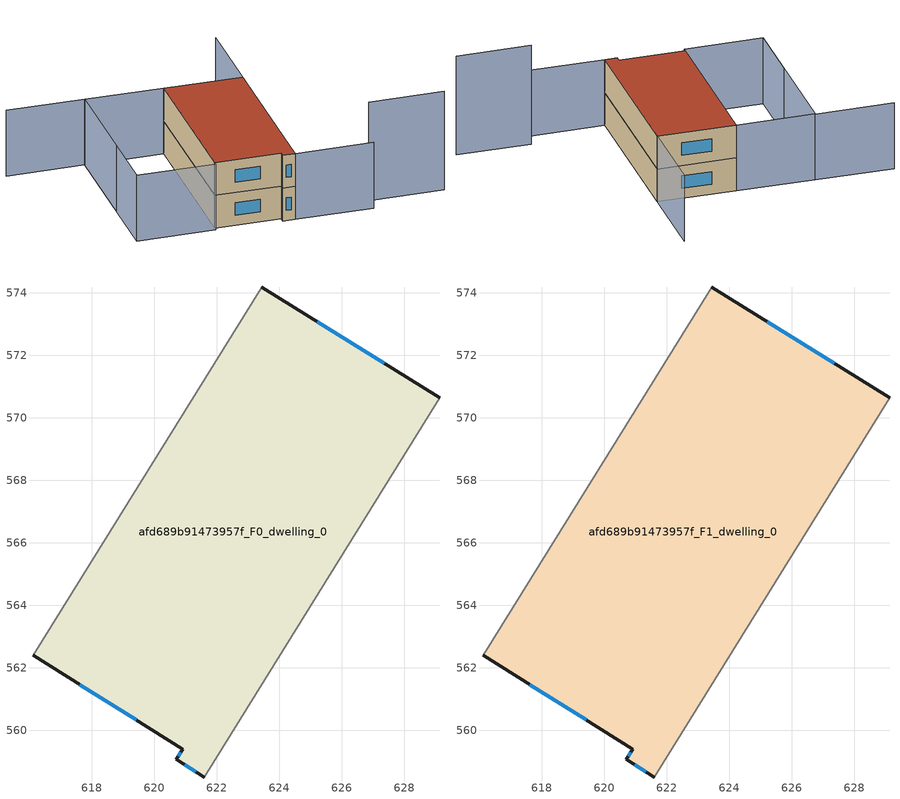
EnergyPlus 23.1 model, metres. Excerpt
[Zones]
afd689b91473957f_F0_dwelling_0
 floor ground (EU_floor_Construction): 629.13,570.65 621.6,558.51 620.7,559.07 620.91,559.4 616.12,562.4 623.44,574.19 z0
 wall outside (EU_wall_Construction): 629.13,570.65 623.44,574.19 / 616.12,562.4 620.91,559.4 620.7,559.07 621.6,558.51 z0:3
 wall adiabatic (EU_wall_Construction): 623.44,574.19 616.12,562.4 / 621.6,558.51 629.13,570.65 z0:3
 window (EU_Window_Construction): 627.36,571.75 625.22,573.09 / 620.98,558.9 621.32,558.68 / 620.84,559.3 620.76,559.17 / 617.61,561.47 619.42,560.34 z0.93:2.07
afd689b91473957f_F1_dwelling_0
 floor to afd689b91473957f_F0_dwelling_0 (EU_floor_Construction): 629.13,570.65 621.6,558.51 620.7,559.07 620.91,559.4 616.12,562.4 623.44,574.19 z3
 wall outside (EU_wall_Construction): 629.13,570.65 623.44,574.19 / 616.12,562.4 620.91,559.4 620.7,559.07 621.6,558.51 z3:6
 wall adiabatic (EU_wall_Construction): 623.44,574.19 616.12,562.4 / 621.6,558.51 629.13,570.65 z3:6
 window (EU_Window_Construction): 627.36,571.75 625.22,573.09 / 620.98,558.9 621.32,558.68 / 620.84,559.3 620.76,559.17 / 617.61,561.47 619.42,560.34 z3.93:5.07
 roof outside (EU_roof_Construction): 621.6,558.51 629.13,570.65 623.44,574.19 616.12,562.4 620.91,559.4 620.7,559.07 z6
shading: 612.08,581.31 617.78,577.78 / 617.78,577.78 610.28,565.7 / 627.28,554.95 621.58,558.49 / 621.58,558.49 632.99,576.86 / 623.46,574.22 615.96,562.14 / 615.96,562.14 610.26,565.68 / 610.26,565.68 617.76,577.75 / 617.76,577.75 623.46,574.22 z0:6; 633.46,552.78 628.03,556.16 z0:9
[Building]
EU S2 Campaign: North Axis=0; Terrain=City; Solar Distribution=FullExterior
[Site:Location]
Montreal-Trudeau.Intl.AP: Latitude=45.4667; Longitude=-73.75; Time Zone=-5; Elevation=36
[SizingPeriod:WeatherFileDays]
AnnualSizingPeriod: Begin Month=1; Begin Day of Month=1; End Month=12; End Day of Month=31; Day of Week for Start Day=Monday; Use Weather File Daylight Saving Period=No; Use Weather File Rain and Snow Indicators=No
[MATERIAL]
EU_InternalMass_Material: Roughness=MediumRough; Thickness=0.1; Conductivity=1; Density=1800; Specific Heat=900; Thermal Absorptance=0.9; Solar Absorptance=0.7; Visible Absorptance=0.7
[MATERIAL:NOMASS] Roughness=MediumRough; Thermal Absorptance=0.9; Solar Absorptance=0.7; Visible Absorptance=0.7
Name | Thermal Resistance
EU_wall_NoMass; EU_floor_NoMass | 1.51479
EU_roof_NoMass | 2.84114
[WINDOWMATERIAL:SIMPLEGLAZINGSYSTEM]
EU_Window_SimpleGlazing: UFactor=3.53504; Solar Heat Gain Coefficient=0.8; Visible Transmittance=0.8
[CONSTRUCTION]
EU_wall_Construction: EU_wall_NoMass
EU_roof_Construction: EU_roof_NoMass
EU_floor_Construction: EU_floor_NoMass
EU_Window_Construction: EU_Window_SimpleGlazing
EU_InternalMass_Construction: EU_InternalMass_Material
[ZONE] Type=1; Multiplier=1; Ceiling Height=autocalculate; Floor Area=autocalculate; Part of Total Floor Area=Yes
Name | Volume
afd689b91473957f_F0_dwelling_0 | 280.602
afd689b91473957f_F1_dwelling_0 | 280.601
[INTERNALMASS] Construction=EU_InternalMass_Construction; Surface Area=93.5338
Name | Zone or ZoneList
afd689b91473957f_F0_dwelling_0_EU_InternalMass | afd689b91473957f_F0_dwelling_0
afd689b91473957f_F1_dwelling_0_EU_InternalMass | afd689b91473957f_F1_dwelling_0
[OTHEREQUIPMENT] Fuel Type=Electricity; Design Level Calculation Method=Watts/Area; Power per Zone Floor Area=1; Fraction Latent=0; Fraction Radiant=0; Fraction Lost=0; Carbon Dioxide Generation Rate=0; EndUse Subcategory=EU_Step8_InternalGains
Name | Zone or ZoneList or Space or SpaceList | Schedule
EU_Step8_InternalGain_afd689b91473957f_F0_dwelling_0_f000 | afd689b91473957f_F0_dwelling_0 | EU_Step8_GainSchedule_afd689b91473957f_F0_dwelling_0_f000
EU_Step8_InternalGain_afd689b91473957f_F1_dwelling_0_f000 | afd689b91473957f_F1_dwelling_0 | EU_Step8_GainSchedule_afd689b91473957f_F1_dwelling_0_f000
[ZONEVENTILATION:DESIGNFLOWRATE] Schedule=EU_AlwaysOn; Design Flow Rate Calculation Method=AirChanges/Hour; Air Changes per Hour=0.775154; Ventilation Type=Natural; Fan Pressure Rise=0; Fan Total Efficiency=1; Constant Term Coefficient=1; Temperature Term Coefficient=0; Velocity Term Coefficient=0; Velocity Squared Term Coefficient=0; Minimum Indoor Temperature=-100; Maximum Indoor Temperature=100; Delta Temperature=-100; Minimum Outdoor Temperature=-100; Maximum Outdoor Temperature=100; Maximum Wind Speed=40
Name | Zone or ZoneList or Space or SpaceList
EU_ConstantAir_afd689b91473957f_F0_dwelling_0 | afd689b91473957f_F0_dwelling_0
EU_ConstantAir_afd689b91473957f_F1_dwelling_0 | afd689b91473957f_F1_dwelling_0
[HVACTEMPLATE:THERMOSTAT] Constant Heating Setpoint=20; Constant Cooling Setpoint=50
EU_HeatOnly_afd689b91473957f_F0_dwelling_0; EU_HeatOnly_afd689b91473957f_F1_dwelling_0
[HVACTEMPLATE:ZONE:IDEALLOADSAIRSYSTEM] System Availability Schedule=EU_AlwaysOn; Maximum Heating Supply Air Temperature=50; Minimum Cooling Supply Air Temperature=13; Maximum Heating Supply Air Humidity Ratio=0.0156; Minimum Cooling Supply Air Humidity Ratio=0.0077; Heating Limit=NoLimit; Cooling Limit=NoLimit; Heating Availability Schedule=EU_AlwaysOn; Cooling Availability Schedule=EU_CoolingOff; Dehumidification Control Type=ConstantSensibleHeatRatio; Cooling Sensible Heat Ratio=0.7; Dehumidification Setpoint=60; Humidification Control Type=None; Humidification Setpoint=30; Outdoor Air Method=None; Outdoor Air Flow Rate per Person=0.00944; Outdoor Air Flow Rate per Zone Floor Area=0; Outdoor Air Flow Rate per Zone=0; Demand Controlled Ventilation Type=None; Outdoor Air Economizer Type=NoEconomizer; Heat Recovery Type=None; Sensible Heat Recovery Effectiveness=0.7; Latent Heat Recovery Effectiveness=0.65
Name | Template Thermostat
afd689b91473957f_F0_dwelling_0 | EU_HeatOnly_afd689b91473957f_F0_dwelling_0
afd689b91473957f_F1_dwelling_0 | EU_HeatOnly_afd689b91473957f_F1_dwelling_0
[SIZING:ZONE] Zone Cooling Design Supply Air Temperature Input Method=SupplyAirTemperature; Zone Cooling Design Supply Air Temperature=13; Zone Heating Design Supply Air Temperature Input Method=SupplyAirTemperature; Zone Heating Design Supply Air Temperature=50; Zone Cooling Design Supply Air Humidity Ratio=0.008; Zone Heating Design Supply Air Humidity Ratio=0.008; Cooling Design Air Flow Method=DesignDay; Cooling Design Air Flow Rate=0; Cooling Minimum Air Flow per Zone Floor Area=0.000762; Cooling Minimum Air Flow=0; Cooling Minimum Air Flow Fraction=0.2; Heating Design Air Flow Method=DesignDay; Heating Design Air Flow Rate=0; Heating Maximum Air Flow per Zone Floor Area=0.002032; Heating Maximum Air Flow=0.141576; Heating Maximum Air Flow Fraction=0.3; Account for Dedicated Outdoor Air System=No; Dedicated Outdoor Air System Control Strategy=NeutralSupplyAir; Dedicated Outdoor Air Low Setpoint Temperature for Design=autosize; Dedicated Outdoor Air High Setpoint Temperature for Design=autosize; Zone Load Sizing Method=Sensible Load Only No Latent Load; Zone Latent Cooling Design Supply Air Humidity Ratio Input Method=HumidityRatioDifference; Zone Cooling Design Supply Air Humidity Ratio Difference=0.005; Zone Latent Heating Design Supply Air Humidity Ratio Input Method=HumidityRatioDifference; Zone Humidification Design Supply Air Humidity Ratio Difference=0.005
afd689b91473957f_F0_dwelling_0; afd689b91473957f_F1_dwelling_0
[SCHEDULE:CONSTANT]
Name | Hourly Value
EU_AlwaysOn | 1
EU_CoolingOff | 0
[SCHEDULE:FILE] Column Number=1; Rows to Skip at Top=0; Number of Hours of Data=8760; Column Separator=Comma; Interpolate to Timestep=No; Minutes per Item=60; Adjust Schedule for Daylight Savings=Yes
Name | File
EU_Step8_GainSchedule_afd689b91473957f_F0_dwelling_0_f000 | ../../schedules/afd689b91473957f/afd689b91473957f_F0_dwelling_0_f000_gain.csv
EU_Step8_GainSchedule_afd689b91473957f_F1_dwelling_0_f000 | ../../schedules/afd689b91473957f/afd689b91473957f_F1_dwelling_0_f000_gain.csv
